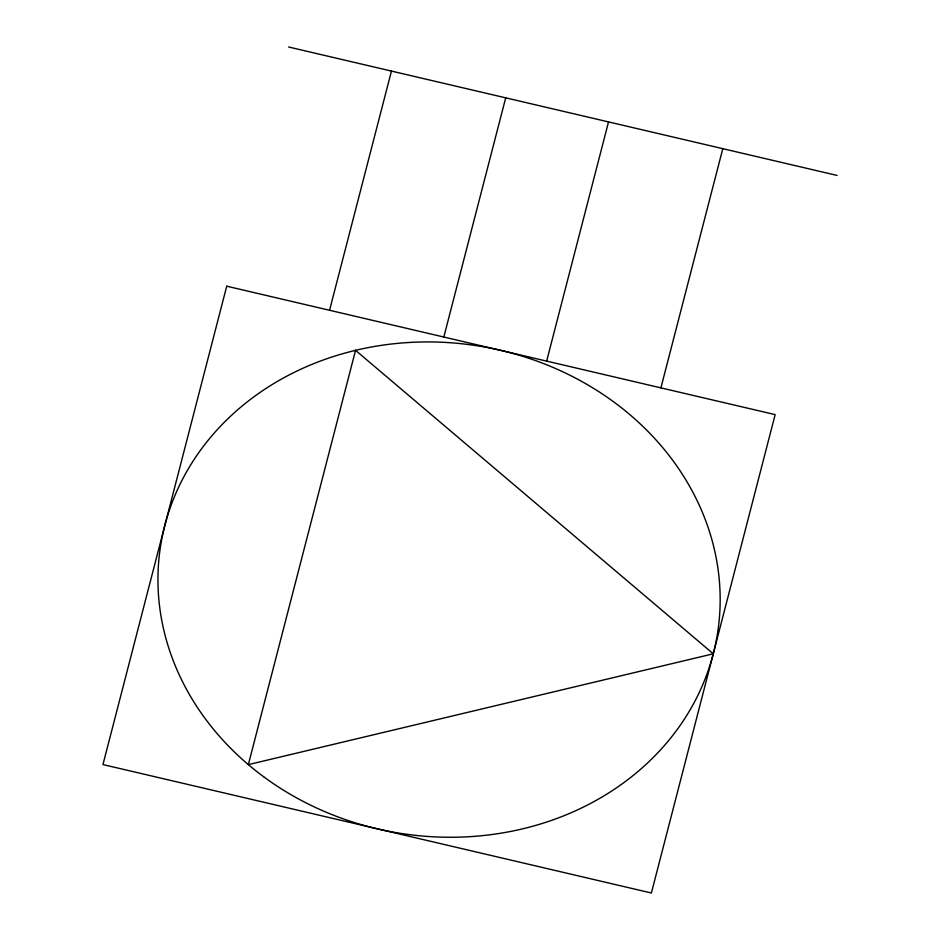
<?xml version="1.0" encoding="UTF-8"?>
<svg xmlns="http://www.w3.org/2000/svg" width="940" height="940" viewBox="0 0 940 940"><rect width="100%" height="100%" fill="white"/><g stroke="black" fill="none" stroke-linecap="round" stroke-linejoin="round"><path stroke-width="1.41" d="M329.564 310.271L391.451 71.076M443.821 337.025L505.708 97.842M546.645 361.113L608.533 121.918M660.902 387.868L722.801 148.673M288.615 47L837.047 175.428M226.728 286.195L102.954 764.573L651.385 893L775.159 414.622L226.728 286.195M355.543 350.338L248.348 764.631L713.272 653.805L355.543 350.338M263.564 776.687A281.882 246.785 8.8 0 0 716.985 636.58A281.882 246.785 8.8 0 0 336.602 355.52A281.882 246.785 8.8 0 0 263.564 776.687"/></g></svg>
